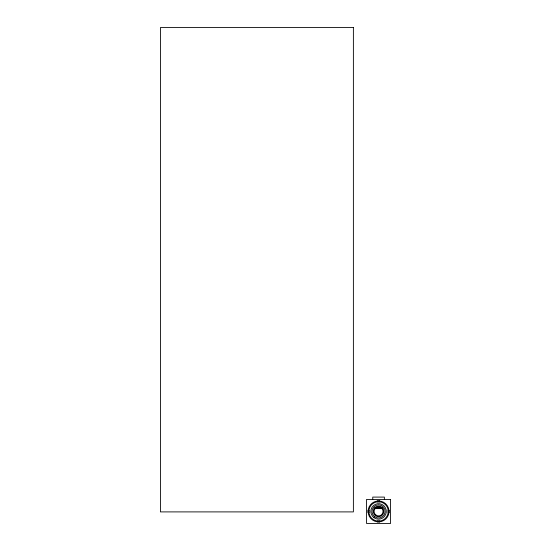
<?xml version="1.0" encoding="UTF-8"?>
<svg xmlns="http://www.w3.org/2000/svg" width="551" height="551" viewBox="0 0 551 551"><rect width="100%" height="100%" fill="white"/><g stroke="black" fill="none" stroke-linecap="round" stroke-linejoin="round"><path stroke-width="0.83" d="M368.151 510.343L368.151 512.526M368.922 510.419L368.922 512.451M388.193 512.451A9.691 9.691 0 0 0 374.618 502.581A9.691 9.691 0 0 0 372.862 519.276A9.691 9.691 0 0 0 388.193 512.451L388.193 510.419M388.965 512.526A10.469 10.469 0 0 0 374.301 501.871A10.469 10.469 0 0 0 372.407 519.903A10.469 10.469 0 0 0 388.965 512.526L388.965 510.343M377.463 501.024L379.653 501.024M377.545 501.796L379.57 501.796M379.57 521.074L377.545 521.074M379.653 521.845L377.463 521.845M375.286 507.368L381.829 507.368M375.699 507.561L381.416 507.561M374.887 507.898L382.229 507.898M374.887 508.091L382.229 508.091M374.067 508.421L383.048 508.421M368.13 510.66L368.908 510.66M388.207 510.66L388.985 510.66M368.13 512.21L368.908 512.21M388.207 512.21L388.985 512.21M384.371 499.42L384.371 497.092L372.745 497.092L372.745 499.42M379.336 501.011L379.336 501.789M379.336 521.081L379.336 521.859M377.779 501.011L377.779 501.789M377.779 521.081L377.779 521.859M353.384 27.55L160.424 27.55L160.424 511.9L353.384 511.9L353.384 27.55M390.576 499.42L366.546 499.42L366.546 523.45L390.576 523.45L390.576 499.42M374.005 517.706A7.748 7.748 0 0 0 386.265 512.244A7.748 7.748 0 0 0 375.403 504.351A7.748 7.748 0 0 0 374.005 517.706M375.458 515.702A5.269 5.269 0 0 0 383.799 511.989A5.269 5.269 0 0 0 376.416 506.624A5.269 5.269 0 0 0 375.458 515.702M374.687 516.762A6.584 6.584 0 0 0 385.108 512.127A6.584 6.584 0 0 0 375.878 505.419A6.584 6.584 0 0 0 374.687 516.762M375.92 515.068A4.491 4.491 0 0 0 383.028 511.907A4.491 4.491 0 0 0 376.732 507.333A4.491 4.491 0 0 0 375.92 515.068"/></g></svg>
